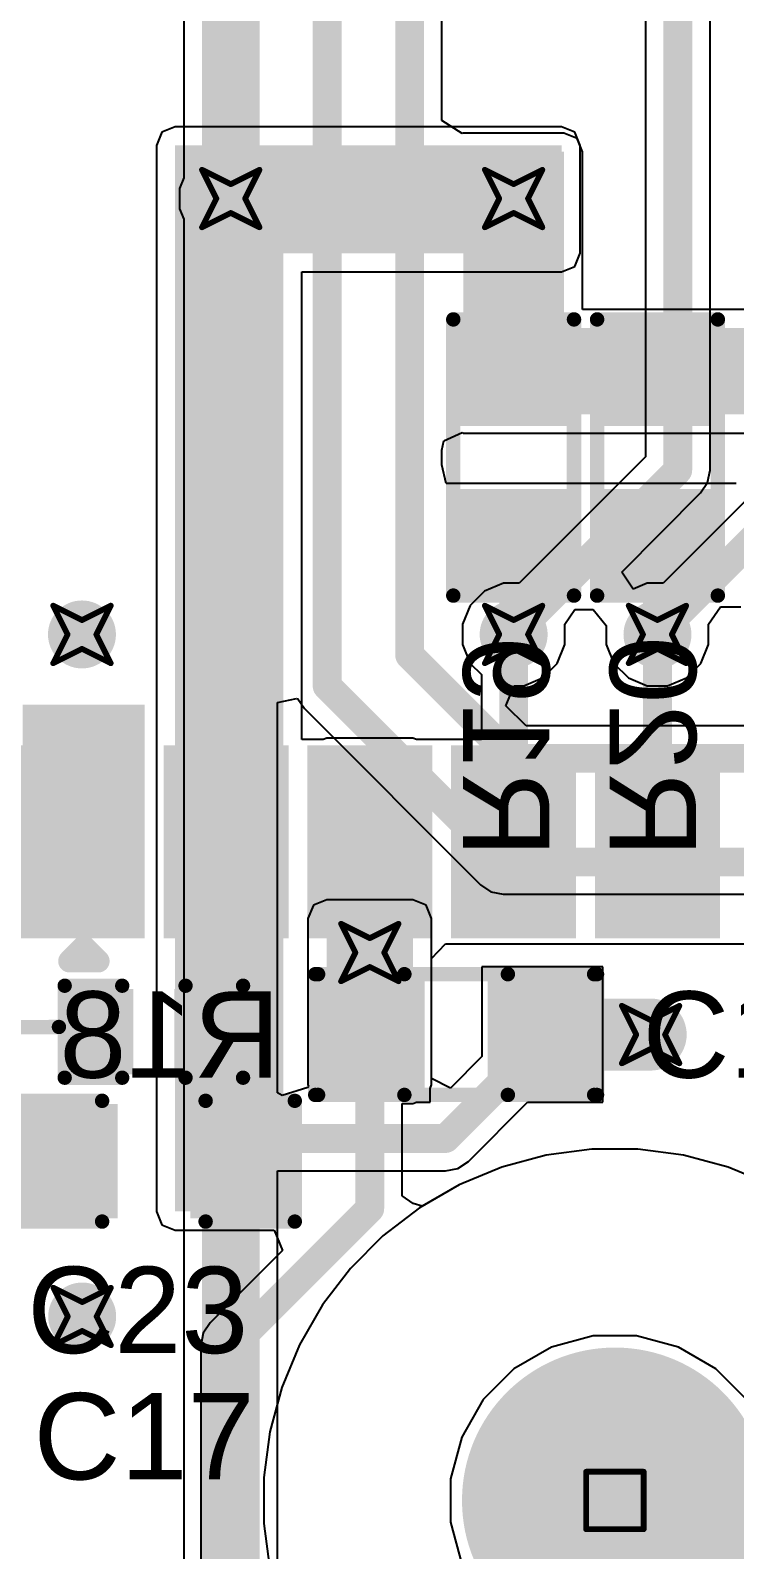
# Model space of a CAD drawing. Header units: inches. Extents: x -5 to 247, y -53 to 67.
# Drawn here: x 5.39 to 11.61, y -34.35 to -20.94 of the extents above; entities that cross this region are included whole.
import ezdxf

# ---------------------------------------------------------------- set-up
doc = ezdxf.new("R2010")
doc.units = ezdxf.units.IN
for name, color, linetype in [('Board Outline', 216, 'Continuous'), ('Bottom Layer', 5, 'Continuous'), ('Bottom Overlay', 54, 'Continuous'), ('Bottom Paste', 16, 'Continuous'), ('Bottom Solder', 6, 'Continuous'), ('Drill Drawing', 1, 'Continuous'), ('Multi-Layer', 9, 'Continuous'), ('Pad Holes', 156, 'Continuous'), ('Top Layer', 1, 'Continuous'), ('Top Overlay', 2, 'Continuous'), ('Top Paste', 8, 'Continuous'), ('Top Solder', 216, 'Continuous'), ('Via Holes', 16, 'Continuous')]:
    doc.layers.add(name, color=color, linetype=linetype)
doc.styles.add('Arial', font='', dxfattribs={"height": 0.2})
doc.styles.get('Arial').set_extended_font_data('Arial')

# ---------------------------------------------------------------- blocks, each defined once
blk = doc.blocks.new('R___0603_B_7')
at = {"layer": 'Bottom Layer'}
for points in [[(-1.143, -0.445), (-1.143, 0.445), (-0.381, 0.445), (-0.381, -0.445)], [(0.381, -0.445), (0.381, 0.445), (1.143, 0.445), (1.143, -0.445)]]:
    blk.add_hatch(color=5, dxfattribs=at).paths.add_polyline_path(points)
at = {"layer": 'Bottom Paste'}
for points in [[(-1.143, -0.445), (-1.143, 0.445), (-0.381, 0.445), (-0.381, -0.445)], [(0.381, -0.445), (0.381, 0.445), (1.143, 0.445), (1.143, -0.445)]]:
    blk.add_hatch(color=16, dxfattribs=at).paths.add_polyline_path(points)
at = {"layer": 'Bottom Solder'}
for points in [[(-1.245, -0.546), (-1.245, 0.546), (-0.279, 0.546), (-0.279, -0.546)], [(0.279, -0.546), (0.279, 0.546), (1.245, 0.546), (1.245, -0.546)]]:
    blk.add_hatch(color=6, dxfattribs=at).paths.add_polyline_path(points)
at = {"layer": 'Bottom Overlay', "const_width": 0.127}
for points in [[(1.219, 0.533), (-1.219, 0.533)], [(-1.219, 0.533), (-1.219, -0.533)], [(1.219, 0.533), (1.219, -0.533)], [(1.219, -0.533), (-1.219, -0.533)]]:
    blk.add_lwpolyline(points, dxfattribs=at)
at = {"layer": 'Bottom Overlay', "const_width": 0.0635}
for points in [[(-1.251, 0.533, 1), (-1.187, 0.533, 1)], [(-1.251, 0.533, 1), (-1.187, 0.533, 1)], [(1.187, 0.533, 1), (1.251, 0.533, 1)], [(1.187, 0.533, 1), (1.251, 0.533, 1)], [(-1.251, -0.533, 1), (-1.187, -0.533, 1)], [(-1.251, -0.533, 1), (-1.187, -0.533, 1)], [(1.187, -0.533, 1), (1.251, -0.533, 1)], [(1.187, -0.533, 1), (1.251, -0.533, 1)]]:
    blk.add_lwpolyline(points, format="xyb", close=True, dxfattribs=at)
blk = doc.blocks.new('38_SMD_M______72')
at = {"layer": 'Top Layer'}
for points in [[(-9.5, 9.33), (-8, 9.33), (-8, 8.43), (-9.5, 8.43)], [(-9.5, 8.06), (-8, 8.06), (-8, 7.16), (-9.5, 7.16)], [(-9.5, 6.79), (-8, 6.79), (-8, 5.89), (-9.5, 5.89)], [(-9.5, 5.52), (-8, 5.52), (-8, 4.62), (-9.5, 4.62)], [(-9.5, 4.25), (-8, 4.25), (-8, 3.35), (-9.5, 3.35)]]:
    blk.add_hatch(color=1, dxfattribs=at).paths.add_polyline_path(points)
at = {"layer": 'Top Overlay'}
blk.add_hatch(color=2, dxfattribs=at).paths.add_polyline_path([(-7.959, 8.328), (-7.541, 8.328), (-7.541, 9.406), (-7.959, 9.406)])
at = {"layer": 'Top Paste'}
for points in [[(-9.5, 9.33), (-8, 9.33), (-8, 8.43), (-9.5, 8.43)], [(-9.5, 8.06), (-8, 8.06), (-8, 7.16), (-9.5, 7.16)], [(-9.5, 6.79), (-8, 6.79), (-8, 5.89), (-9.5, 5.89)], [(-9.5, 5.52), (-8, 5.52), (-8, 4.62), (-9.5, 4.62)], [(-9.5, 4.25), (-8, 4.25), (-8, 3.35), (-9.5, 3.35)]]:
    blk.add_hatch(color=8, dxfattribs=at).paths.add_polyline_path(points)
at = {"layer": 'Top Solder'}
for points in [[(-9.602, 9.432), (-7.898, 9.432), (-7.898, 8.328), (-9.602, 8.328)], [(-9.602, 8.162), (-7.898, 8.162), (-7.898, 7.058), (-9.602, 7.058)], [(-9.602, 6.892), (-7.898, 6.892), (-7.898, 5.788), (-9.602, 5.788)], [(-9.602, 5.622), (-7.898, 5.622), (-7.898, 4.518), (-9.602, 4.518)], [(-9.602, 4.352), (-7.898, 4.352), (-7.898, 3.248), (-9.602, 3.248)]]:
    blk.add_hatch(color=216, dxfattribs=at).paths.add_polyline_path(points)
at = {"layer": 'Top Overlay', "const_width": 0.2}
for points in [[(-9.804, 8.992), (-9.804, 8.738)], [(-9.804, 8.992), (-9.677, 8.865)], [(-9.677, 8.865), (-9.804, 8.738)]]:
    blk.add_lwpolyline(points, dxfattribs=at)
at = {"layer": 'Top Overlay', "const_width": 0.1}
for points in [[(-9.854, 8.992, 1), (-9.754, 8.992, 1)], [(-9.854, 8.992, 1), (-9.754, 8.992, 1)], [(-9.727, 8.865, 1), (-9.627, 8.865, 1)], [(-9.727, 8.865, 1), (-9.627, 8.865, 1)], [(-9.854, 8.738, 1), (-9.754, 8.738, 1)], [(-9.854, 8.738, 1), (-9.754, 8.738, 1)]]:
    blk.add_lwpolyline(points, format="xyb", close=True, dxfattribs=at)
blk = doc.blocks.new('C___0603_78')
at = {"layer": 'Top Layer'}
for points in [[(-0.381, 0.445), (-0.381, -0.445), (-1.143, -0.445), (-1.143, 0.445)], [(1.143, 0.445), (1.143, -0.445), (0.381, -0.445), (0.381, 0.445)]]:
    blk.add_hatch(color=1, dxfattribs=at).paths.add_polyline_path(points)
at = {"layer": 'Top Paste'}
for points in [[(-0.381, 0.445), (-0.381, -0.445), (-1.143, -0.445), (-1.143, 0.445)], [(1.143, 0.445), (1.143, -0.445), (0.381, -0.445), (0.381, 0.445)]]:
    blk.add_hatch(color=8, dxfattribs=at).paths.add_polyline_path(points)
at = {"layer": 'Top Solder'}
for points in [[(-0.321, 0.504), (-0.321, -0.504), (-1.203, -0.504), (-1.203, 0.504)], [(1.203, 0.504), (1.203, -0.504), (0.321, -0.504), (0.321, 0.504)]]:
    blk.add_hatch(color=216, dxfattribs=at).paths.add_polyline_path(points)
at = {"layer": 'Top Overlay', "const_width": 0.127}
for points in [[(-1.245, 0.533), (-0.457, 0.533)], [(-1.245, -0.533), (-1.245, 0.533)], [(0.457, 0.533), (1.245, 0.533)], [(1.245, -0.533), (1.245, 0.533)], [(-1.245, -0.533), (-0.457, -0.533)], [(0.457, -0.533), (1.245, -0.533)]]:
    blk.add_lwpolyline(points, dxfattribs=at)
at = {"layer": 'Top Overlay', "const_width": 0.0635}
for points in [[(-1.276, 0.533, 1), (-1.213, 0.533, 1)], [(-1.276, 0.533, 1), (-1.213, 0.533, 1)], [(-0.489, 0.533, 1), (-0.425, 0.533, 1)], [(0.425, 0.533, 1), (0.489, 0.533, 1)], [(1.213, 0.533, 1), (1.276, 0.533, 1)], [(1.213, 0.533, 1), (1.276, 0.533, 1)], [(-1.276, -0.533, 1), (-1.213, -0.533, 1)], [(-1.276, -0.533, 1), (-1.213, -0.533, 1)], [(-0.489, -0.533, 1), (-0.425, -0.533, 1)], [(0.425, -0.533, 1), (0.489, -0.533, 1)], [(1.213, -0.533, 1), (1.276, -0.533, 1)], [(1.213, -0.533, 1), (1.276, -0.533, 1)]]:
    blk.add_lwpolyline(points, format="xyb", close=True, dxfattribs=at)
blk = doc.blocks.new('R___0603_B_79')
at = {"layer": 'Bottom Layer'}
for points in [[(-1.143, -0.445), (-1.143, 0.445), (-0.381, 0.445), (-0.381, -0.445)], [(0.381, -0.445), (0.381, 0.445), (1.143, 0.445), (1.143, -0.445)]]:
    blk.add_hatch(color=5, dxfattribs=at).paths.add_polyline_path(points)
at = {"layer": 'Bottom Paste'}
for points in [[(-1.143, -0.445), (-1.143, 0.445), (-0.381, 0.445), (-0.381, -0.445)], [(0.381, -0.445), (0.381, 0.445), (1.143, 0.445), (1.143, -0.445)]]:
    blk.add_hatch(color=16, dxfattribs=at).paths.add_polyline_path(points)
at = {"layer": 'Bottom Solder'}
for points in [[(-1.245, -0.546), (-1.245, 0.546), (-0.279, 0.546), (-0.279, -0.546)], [(0.279, -0.546), (0.279, 0.546), (1.245, 0.546), (1.245, -0.546)]]:
    blk.add_hatch(color=6, dxfattribs=at).paths.add_polyline_path(points)
at = {"layer": 'Bottom Overlay', "const_width": 0.127}
for points in [[(-1.219, 0.533), (1.219, 0.533)], [(-1.219, 0.533), (-1.219, -0.533)], [(1.219, 0.533), (1.219, -0.533)], [(-1.219, -0.533), (1.219, -0.533)]]:
    blk.add_lwpolyline(points, dxfattribs=at)
at = {"layer": 'Bottom Overlay', "const_width": 0.0635}
for points in [[(-1.251, 0.533, 1), (-1.187, 0.533, 1)], [(-1.251, 0.533, 1), (-1.187, 0.533, 1)], [(1.187, 0.533, 1), (1.251, 0.533, 1)], [(1.187, 0.533, 1), (1.251, 0.533, 1)], [(-1.251, -0.533, 1), (-1.187, -0.533, 1)], [(-1.251, -0.533, 1), (-1.187, -0.533, 1)], [(1.187, -0.533, 1), (1.251, -0.533, 1)], [(1.187, -0.533, 1), (1.251, -0.533, 1)]]:
    blk.add_lwpolyline(points, format="xyb", close=True, dxfattribs=at)
blk = doc.blocks.new('R___0603_B_95')
at = {"layer": 'Bottom Layer'}
for points in [[(-1.143, -0.445), (-1.143, 0.444), (-0.381, 0.444), (-0.381, -0.445)], [(0.381, -0.445), (0.381, 0.444), (1.143, 0.444), (1.143, -0.445)]]:
    blk.add_hatch(color=5, dxfattribs=at).paths.add_polyline_path(points)
at = {"layer": 'Bottom Paste'}
for points in [[(-1.143, -0.445), (-1.143, 0.444), (-0.381, 0.444), (-0.381, -0.445)], [(0.381, -0.445), (0.381, 0.444), (1.143, 0.444), (1.143, -0.445)]]:
    blk.add_hatch(color=16, dxfattribs=at).paths.add_polyline_path(points)
at = {"layer": 'Bottom Solder'}
for points in [[(-1.245, -0.546), (-1.245, 0.546), (-0.279, 0.546), (-0.279, -0.546)], [(0.279, -0.546), (0.279, 0.546), (1.245, 0.546), (1.245, -0.546)]]:
    blk.add_hatch(color=6, dxfattribs=at).paths.add_polyline_path(points)
at = {"layer": 'Bottom Overlay', "const_width": 0.127}
for points in [[(-1.219, 0.533), (-1.219, -0.533)], [(-1.219, 0.533), (1.219, 0.533)], [(1.219, 0.533), (1.219, -0.533)], [(-1.219, -0.533), (1.219, -0.533)]]:
    blk.add_lwpolyline(points, dxfattribs=at)
at = {"layer": 'Bottom Overlay', "const_width": 0.0635}
for points in [[(-1.251, 0.533, 1), (-1.187, 0.533, 1)], [(-1.251, 0.533, 1), (-1.187, 0.533, 1)], [(1.187, 0.533, 1), (1.251, 0.533, 1)], [(1.187, 0.533, 1), (1.251, 0.533, 1)], [(-1.251, -0.533, 1), (-1.187, -0.533, 1)], [(-1.251, -0.533, 1), (-1.187, -0.533, 1)], [(1.187, -0.533, 1), (1.251, -0.533, 1)], [(1.187, -0.533, 1), (1.251, -0.533, 1)]]:
    blk.add_lwpolyline(points, format="xyb", close=True, dxfattribs=at)
blk = doc.blocks.new('C___0402_107')
at = {"layer": 'Top Layer'}
for points in [[(-0.699, -0.318), (-0.699, 0.318), (-0.241, 0.318), (-0.241, -0.318)], [(0.241, -0.318), (0.241, 0.318), (0.699, 0.318), (0.699, -0.318)]]:
    blk.add_hatch(color=1, dxfattribs=at).paths.add_polyline_path(points)
at = {"layer": 'Top Paste'}
for points in [[(-0.699, -0.318), (-0.699, 0.318), (-0.241, 0.318), (-0.241, -0.318)], [(0.241, -0.318), (0.241, 0.318), (0.699, 0.318), (0.699, -0.318)]]:
    blk.add_hatch(color=8, dxfattribs=at).paths.add_polyline_path(points)
at = {"layer": 'Top Solder'}
for points in [[(-0.758, -0.377), (-0.758, 0.377), (-0.181, 0.377), (-0.181, -0.377)], [(0.181, -0.377), (0.181, 0.377), (0.758, 0.377), (0.758, -0.377)]]:
    blk.add_hatch(color=216, dxfattribs=at).paths.add_polyline_path(points)
at = {"layer": 'Top Overlay', "const_width": 0.127}
for points in [[(-0.787, 0.406), (-0.279, 0.406)], [(-0.787, -0.406), (-0.787, 0.406)], [(0.279, 0.406), (0.787, 0.406)], [(0.787, -0.406), (0.787, 0.406)], [(-0.787, -0.406), (-0.279, -0.406)], [(0.279, -0.406), (0.787, -0.406)]]:
    blk.add_lwpolyline(points, dxfattribs=at)
at = {"layer": 'Top Overlay', "const_width": 0.0635}
for points in [[(-0.819, 0.406, 1), (-0.756, 0.406, 1)], [(-0.819, 0.406, 1), (-0.756, 0.406, 1)], [(-0.311, 0.406, 1), (-0.248, 0.406, 1)], [(0.248, 0.406, 1), (0.311, 0.406, 1)], [(0.756, 0.406, 1), (0.819, 0.406, 1)], [(0.756, 0.406, 1), (0.819, 0.406, 1)], [(-0.819, -0.406, 1), (-0.756, -0.406, 1)], [(-0.819, -0.406, 1), (-0.756, -0.406, 1)], [(-0.311, -0.406, 1), (-0.248, -0.406, 1)], [(0.248, -0.406, 1), (0.311, -0.406, 1)], [(0.756, -0.406, 1), (0.819, -0.406, 1)], [(0.756, -0.406, 1), (0.819, -0.406, 1)]]:
    blk.add_lwpolyline(points, format="xyb", close=True, dxfattribs=at)
blk = doc.blocks.new('C___0603_109')
at = {"layer": 'Top Layer'}
for points in [[(-0.381, 0.444), (-0.381, -0.445), (-1.143, -0.445), (-1.143, 0.444)], [(1.143, 0.444), (1.143, -0.445), (0.381, -0.445), (0.381, 0.444)]]:
    blk.add_hatch(color=1, dxfattribs=at).paths.add_polyline_path(points)
at = {"layer": 'Top Paste'}
for points in [[(-0.381, 0.444), (-0.381, -0.445), (-1.143, -0.445), (-1.143, 0.444)], [(1.143, 0.444), (1.143, -0.445), (0.381, -0.445), (0.381, 0.444)]]:
    blk.add_hatch(color=8, dxfattribs=at).paths.add_polyline_path(points)
at = {"layer": 'Top Solder'}
for points in [[(-0.321, 0.504), (-0.321, -0.505), (-1.203, -0.505), (-1.203, 0.504)], [(1.203, 0.504), (1.203, -0.505), (0.321, -0.505), (0.321, 0.504)]]:
    blk.add_hatch(color=216, dxfattribs=at).paths.add_polyline_path(points)
at = {"layer": 'Top Overlay', "const_width": 0.127}
for points in [[(-0.457, 0.533), (-1.245, 0.533)], [(-1.245, -0.533), (-1.245, 0.533)], [(1.245, 0.533), (0.457, 0.533)], [(1.245, -0.533), (1.245, 0.533)], [(-0.457, -0.533), (-1.245, -0.533)], [(1.245, -0.533), (0.457, -0.533)]]:
    blk.add_lwpolyline(points, dxfattribs=at)
at = {"layer": 'Top Overlay', "const_width": 0.0635}
for points in [[(-1.276, 0.533, 1), (-1.213, 0.533, 1)], [(-1.276, 0.533, 1), (-1.213, 0.533, 1)], [(-0.489, 0.533, 1), (-0.425, 0.533, 1)], [(0.425, 0.533, 1), (0.489, 0.533, 1)], [(1.213, 0.533, 1), (1.276, 0.533, 1)], [(1.213, 0.533, 1), (1.276, 0.533, 1)], [(-1.276, -0.533, 1), (-1.213, -0.533, 1)], [(-1.276, -0.533, 1), (-1.213, -0.533, 1)], [(-0.489, -0.533, 1), (-0.425, -0.533, 1)], [(0.425, -0.533, 1), (0.489, -0.533, 1)], [(1.213, -0.533, 1), (1.276, -0.533, 1)], [(1.213, -0.533, 1), (1.276, -0.533, 1)]]:
    blk.add_lwpolyline(points, format="xyb", close=True, dxfattribs=at)

msp = doc.modelspace()

# ---------------------------------------------------------------- hatches: boundary and pattern name
at = {"layer": 'Bottom Layer'}
h = msp.add_hatch(color=5, dxfattribs=at)
edge = h.paths.add_edge_path()
edge.add_arc((7.163, -22.428), 0.3, 0, 360)
for points in [[(9.216, -24.333), (10.105, -24.333), (10.105, -22.015), (9.216, -22.015)], [(9.216, -24.333), (13.915, -24.333), (13.915, -23.571), (9.216, -23.571)], [(8.01, -30.253), (8.772, -30.253), (8.772, -28.783), (8.01, -28.783)]]:
    msp.add_hatch(color=5, dxfattribs=at).paths.add_polyline_path(points)
h = msp.add_hatch(color=5, dxfattribs=at)
edge = h.paths.add_edge_path()
edge.add_arc((9.661, -22.428), 0.3, 0, 360)
h = msp.add_hatch(color=5, dxfattribs=at)
edge = h.paths.add_edge_path()
edge.add_arc((5.849, -26.276), 0.3, 0, 360)
h = msp.add_hatch(color=5, dxfattribs=at)
edge = h.paths.add_edge_path()
edge.add_arc((9.661, -26.276), 0.3, 0, 360)
h = msp.add_hatch(color=5, dxfattribs=at)
edge = h.paths.add_edge_path()
edge.add_arc((10.931, -26.276), 0.3, 0, 360)
h = msp.add_hatch(color=5, dxfattribs=at)
edge = h.paths.add_edge_path()
edge.add_arc((8.391, -29.084), 0.3, 0, 360)
h = msp.add_hatch(color=5, dxfattribs=at)
edge = h.paths.add_edge_path()
edge.add_arc((10.871, -29.808), 0.3, 0, 360)
h = msp.add_hatch(color=5, dxfattribs=at)
edge = h.paths.add_edge_path()
edge.add_arc((5.851, -32.297), 0.3, 0, 360)
h = msp.add_hatch(color=5, dxfattribs=at)
edge = h.paths.add_edge_path()
edge.add_arc((10.555, -33.921), 1.3, 0, 360)
at = {"layer": 'Bottom Solder'}
h = msp.add_hatch(color=6, dxfattribs=at)
edge = h.paths.add_edge_path()
edge.add_arc((10.555, -33.921), 1.35, 0, 360)
at = {"layer": 'Multi-Layer'}
h = msp.add_hatch(color=9, dxfattribs=at)
edge = h.paths.add_edge_path()
edge.add_arc((10.555, -33.921), 1.3, 0, 360)
at = {"layer": 'Pad Holes'}
h = msp.add_hatch(color=7, dxfattribs=at)
edge = h.paths.add_edge_path()
edge.add_arc((10.555, -33.921), 1.05, 0, 360)
at = {"layer": 'Top Layer'}
for points in [[(6.671, -22.911), (10.084, -22.911), (10.084, -21.959), (6.671, -21.959)], [(6.671, -31.37), (7.627, -31.37), (7.627, -21.959), (6.671, -21.959)], [(8.01, -30.253), (8.772, -30.253), (8.772, -27.356), (8.01, -27.356)]]:
    msp.add_hatch(color=1, dxfattribs=at).paths.add_polyline_path(points)
h = msp.add_hatch(color=1, dxfattribs=at)
edge = h.paths.add_edge_path()
edge.add_arc((7.163, -22.428), 0.3, 0, 360)
h = msp.add_hatch(color=1, dxfattribs=at)
edge = h.paths.add_edge_path()
edge.add_arc((9.661, -22.428), 0.3, 0, 360)
h = msp.add_hatch(color=1, dxfattribs=at)
edge = h.paths.add_edge_path()
edge.add_arc((5.849, -26.276), 0.3, 0, 360)
h = msp.add_hatch(color=1, dxfattribs=at)
edge = h.paths.add_edge_path()
edge.add_arc((9.661, -26.276), 0.3, 0, 360)
h = msp.add_hatch(color=1, dxfattribs=at)
edge = h.paths.add_edge_path()
edge.add_arc((10.931, -26.276), 0.3, 0, 360)
h = msp.add_hatch(color=1, dxfattribs=at)
edge = h.paths.add_edge_path()
edge.add_arc((8.391, -29.084), 0.3, 0, 360)
h = msp.add_hatch(color=1, dxfattribs=at)
edge = h.paths.add_edge_path()
edge.add_arc((10.871, -29.808), 0.3, 0, 360)
h = msp.add_hatch(color=1, dxfattribs=at)
edge = h.paths.add_edge_path()
edge.add_arc((5.851, -32.297), 0.3, 0, 360)
h = msp.add_hatch(color=1, dxfattribs=at)
edge = h.paths.add_edge_path()
edge.add_arc((10.555, -33.921), 1.3, 0, 360)
at = {"layer": 'Top Solder'}
h = msp.add_hatch(color=216, dxfattribs=at)
edge = h.paths.add_edge_path()
edge.add_arc((10.555, -33.921), 1.35, 0, 360)
at = {"layer": 'Via Holes'}
h = msp.add_hatch(color=7, dxfattribs=at)
edge = h.paths.add_edge_path()
edge.add_arc((7.163, -22.428), 0.15, 0, 360)
h = msp.add_hatch(color=7, dxfattribs=at)
edge = h.paths.add_edge_path()
edge.add_arc((9.661, -22.428), 0.15, 0, 360)
h = msp.add_hatch(color=7, dxfattribs=at)
edge = h.paths.add_edge_path()
edge.add_arc((5.849, -26.276), 0.15, 0, 360)
h = msp.add_hatch(color=7, dxfattribs=at)
edge = h.paths.add_edge_path()
edge.add_arc((9.661, -26.276), 0.15, 0, 360)
h = msp.add_hatch(color=7, dxfattribs=at)
edge = h.paths.add_edge_path()
edge.add_arc((10.931, -26.276), 0.15, 0, 360)
h = msp.add_hatch(color=7, dxfattribs=at)
edge = h.paths.add_edge_path()
edge.add_arc((8.391, -29.084), 0.15, 0, 360)
h = msp.add_hatch(color=7, dxfattribs=at)
edge = h.paths.add_edge_path()
edge.add_arc((10.871, -29.808), 0.15, 0, 360)
h = msp.add_hatch(color=7, dxfattribs=at)
edge = h.paths.add_edge_path()
edge.add_arc((5.851, -32.297), 0.15, 0, 360)

# ---------------------------------------------------------------- linework, layer by layer
at = {"layer": 'Board Outline'}
for points, const_width in [([(11.605, -33.921, 1), (9.505, -33.921, 1)], 0.254), ([(9.442, -33.921, 1), (9.569, -33.921, 1)], 0.127), ([(11.542, -33.921, 1), (11.669, -33.921, 1)], 0.127)]:
    msp.add_lwpolyline(points, format="xyb", close=True, dxfattribs=dict(at, const_width=const_width))
at = {"layer": 'Bottom Layer'}
for p, q in [((6.748, -4.866), (6.748, -22.246)), ((9.027, -21.739), (9.027, -9.321)), ((9.205, -21.855), (9.027, -21.739)), ((9.216, -21.85), (9.205, -21.855)), ((10.105, -21.85), (9.216, -21.85)), ((10.222, -21.898), (10.105, -21.85)), ((10.27, -22.015), (10.222, -21.898)), ((10.27, -23.406), (10.27, -22.015)), ((6.748, -22.246), (6.71, -22.338)), ((6.71, -22.338), (6.71, -22.518)), ((6.71, -22.518), (6.748, -22.61)), ((6.748, -22.61), (6.748, -30.726)), ((13.915, -23.406), (10.27, -23.406)), ((9.045, -24.566), (9.206, -24.494)), ((9.206, -24.494), (9.216, -24.498)), ((9.216, -24.498), (13.915, -24.498)), ((9.027, -24.648), (9.045, -24.566)), ((9.027, -24.78), (9.027, -24.648)), ((9.064, -24.943), (9.027, -24.78)), ((10.156, -24.943), (9.064, -24.943)), ((10.334, -24.943), (10.156, -24.943)), ((10.435, -24.943), (10.334, -24.943)), ((11.448, -24.943), (10.435, -24.943)), ((11.626, -24.943), (11.448, -24.943)), ((10.113, -26.186), (10.201, -26.056)), ((10.201, -26.056), (10.363, -26.056)), ((10.363, -26.056), (10.478, -26.198)), ((11.383, -26.186), (11.488, -26.031)), ((11.488, -26.031), (11.666, -26.031)), ((10.113, -26.366), (10.113, -26.186)), ((10.478, -26.198), (10.478, -26.366)), ((11.383, -26.366), (11.383, -26.186)), ((10.044, -26.532), (10.113, -26.366)), ((10.478, -26.366), (10.547, -26.532)), ((11.314, -26.532), (11.383, -26.366)), ((9.917, -26.66), (10.044, -26.532)), ((10.547, -26.532), (10.674, -26.66)), ((11.187, -26.66), (11.314, -26.532)), ((9.751, -26.729), (9.917, -26.66)), ((10.674, -26.66), (10.841, -26.729)), ((11.021, -26.729), (11.187, -26.66)), ((9.593, -26.906), (9.666, -26.729)), ((9.666, -26.729), (9.751, -26.729)), ((10.841, -26.729), (11.021, -26.729)), ((7.577, -26.876), (7.742, -26.842)), ((7.577, -30.323), (7.577, -26.876)), ((7.742, -26.842), (7.755, -26.845)), ((7.755, -26.845), (7.813, -26.931)), ((7.813, -26.931), (9.367, -28.486)), ((9.771, -27.084), (9.593, -26.906)), ((14.062, -27.084), (9.771, -27.084)), ((9.367, -28.486), (9.367, -28.486)), ((9.367, -28.486), (9.459, -28.547)), ((9.459, -28.547), (9.568, -28.569)), ((7.893, -28.666), (7.845, -28.783)), ((8.01, -28.618), (7.893, -28.666)), ((8.772, -28.618), (8.01, -28.618)), ((8.888, -28.666), (8.772, -28.618)), ((8.937, -28.783), (8.888, -28.666)), ((9.568, -28.569), (9.569, -28.569)), ((9.569, -28.569), (12.874, -28.569)), ((7.845, -28.783), (7.845, -30.253)), ((8.937, -30.195), (8.937, -28.783)), ((10.448, -29.211), (9.381, -29.211)), ((9.381, -29.211), (9.381, -30.002)), ((10.448, -30.405), (10.448, -29.211)), ((9.381, -30.002), (9.103, -30.281)), ((7.844, -30.274), (7.616, -30.346)), ((7.849, -30.263), (7.844, -30.274)), ((7.845, -30.253), (7.849, -30.263)), ((9.103, -30.281), (8.937, -30.195)), ((7.616, -30.346), (7.577, -30.323)), ((9.261, -30.928), (9.784, -30.405)), ((9.784, -30.405), (10.448, -30.405)), ((6.748, -30.726), (6.748, -35.345)), ((9.169, -30.989), (9.261, -30.928)), ((7.577, -35.173), (7.577, -31.011)), ((7.577, -31.011), (9.06, -31.011)), ((9.06, -31.011), (9.169, -30.989)), ((9.06, -31.011), (9.06, -31.011)), ((9.995, -32.568), (9.663, -32.759)), ((10.364, -32.469), (9.995, -32.568)), ((10.746, -32.469), (10.364, -32.469)), ((11.116, -32.568), (10.746, -32.469)), ((11.447, -32.759), (11.116, -32.568)), ((9.663, -32.759), (9.393, -33.03)), ((11.717, -33.03), (11.447, -32.759)), ((9.393, -33.03), (9.202, -33.361)), ((9.202, -33.361), (9.103, -33.73)), ((9.103, -33.73), (9.103, -34.113)), ((9.103, -34.113), (9.202, -34.482))]:
    msp.add_line(p, q, dxfattribs=at)
for points, const_width in [([(7.163, -22.428), (7.163, -4.705)], 0.508), ([(8.014, -26.73), (8.014, -7.446)], 0.254), ([(8.742, -26.458), (8.742, -8.966)], 0.254), ([(7.163, -30.726), (7.163, -22.428)], 0.508), ([(9.661, -26.276), (9.661, -25.476)], 0.254), ([(10.931, -26.276), (10.931, -25.476)], 0.254), ([(8.742, -26.458), (9.653, -27.369)], 0.254), ([(8.014, -26.73), (9.568, -28.284)], 0.254), ([(9.653, -27.369), (14.062, -27.369)], 0.254), ([(9.568, -28.284), (13.471, -28.284)], 0.254), ([(9.06, -30.726), (9.915, -29.872)], 0.254), ([(9.915, -29.872), (9.915, -29.808)], 0.254), ([(7.163, -35.345), (7.163, -30.726)], 0.508), ([(7.163, -30.726), (9.06, -30.726)], 0.254)]:
    msp.add_lwpolyline(points, dxfattribs=dict(at, const_width=const_width))
for points, const_width in [([(7.036, -22.428, 1), (7.29, -22.428, 1)], 0.254), ([(7.036, -22.428, 1), (7.29, -22.428, 1)], 0.254), ([(9.597, -25.476, 1), (9.724, -25.476, 1)], 0.127), ([(10.867, -25.476, 1), (10.994, -25.476, 1)], 0.127), ([(9.597, -26.276, 1), (9.724, -26.276, 1)], 0.127), ([(10.867, -26.276, 1), (10.994, -26.276, 1)], 0.127), ([(8.679, -26.458, 1), (8.806, -26.458, 1)], 0.127), ([(8.679, -26.458, 1), (8.806, -26.458, 1)], 0.127), ([(7.95, -26.73, 1), (8.077, -26.73, 1)], 0.127), ([(7.95, -26.73, 1), (8.077, -26.73, 1)], 0.127), ([(9.589, -27.369, 1), (9.716, -27.369, 1)], 0.127), ([(9.589, -27.369, 1), (9.716, -27.369, 1)], 0.127), ([(9.505, -28.284, 1), (9.632, -28.284, 1)], 0.127), ([(9.505, -28.284, 1), (9.632, -28.284, 1)], 0.127), ([(9.851, -29.808, 1), (9.978, -29.808, 1)], 0.127), ([(9.851, -29.872, 1), (9.978, -29.872, 1)], 0.127), ([(9.851, -29.872, 1), (9.978, -29.872, 1)], 0.127), ([(7.036, -30.726, 1), (7.29, -30.726, 1)], 0.254), ([(7.036, -30.726, 1), (7.29, -30.726, 1)], 0.254), ([(7.099, -30.726, 1), (7.226, -30.726, 1)], 0.127), ([(8.996, -30.726, 1), (9.123, -30.726, 1)], 0.127), ([(8.996, -30.726, 1), (9.123, -30.726, 1)], 0.127)]:
    msp.add_lwpolyline(points, format="xyb", close=True, dxfattribs=dict(at, const_width=const_width))
at = {"layer": 'Drill Drawing', "const_width": 0.0508}
for points in [[(6.909, -22.174), (7.163, -22.301)], [(6.909, -22.174), (7.036, -22.428)], [(7.163, -22.301), (7.417, -22.174)], [(7.29, -22.428), (7.417, -22.174)], [(9.407, -22.174), (9.661, -22.301)], [(9.407, -22.174), (9.534, -22.428)], [(9.661, -22.301), (9.915, -22.174)], [(9.788, -22.428), (9.915, -22.174)], [(6.909, -22.682), (7.036, -22.428)], [(6.909, -22.682), (7.163, -22.555)], [(7.163, -22.555), (7.417, -22.682)], [(7.29, -22.428), (7.417, -22.682)], [(9.407, -22.682), (9.534, -22.428)], [(9.407, -22.682), (9.661, -22.555)], [(9.661, -22.555), (9.915, -22.682)], [(9.788, -22.428), (9.915, -22.682)], [(5.595, -26.022), (5.849, -26.149)], [(5.595, -26.022), (5.722, -26.276)], [(5.849, -26.149), (6.103, -26.022)], [(5.976, -26.276), (6.103, -26.022)], [(9.407, -26.022), (9.661, -26.149)], [(9.407, -26.022), (9.534, -26.276)], [(9.661, -26.149), (9.915, -26.022)], [(9.788, -26.276), (9.915, -26.022)], [(10.677, -26.022), (10.931, -26.149)], [(10.677, -26.022), (10.804, -26.276)], [(10.931, -26.149), (11.185, -26.022)], [(11.058, -26.276), (11.185, -26.022)], [(5.595, -26.53), (5.722, -26.276)], [(5.976, -26.276), (6.103, -26.53)], [(9.407, -26.53), (9.534, -26.276)], [(9.788, -26.276), (9.915, -26.53)], [(10.677, -26.53), (10.804, -26.276)], [(11.058, -26.276), (11.185, -26.53)], [(5.595, -26.53), (5.849, -26.403)], [(5.849, -26.403), (6.103, -26.53)], [(9.407, -26.53), (9.661, -26.403)], [(9.661, -26.403), (9.915, -26.53)], [(10.677, -26.53), (10.931, -26.403)], [(10.931, -26.403), (11.185, -26.53)], [(8.137, -28.83), (8.391, -28.957)], [(8.137, -28.83), (8.264, -29.084)], [(8.391, -28.957), (8.645, -28.83)], [(8.518, -29.084), (8.645, -28.83)], [(8.137, -29.338), (8.264, -29.084)], [(8.518, -29.084), (8.645, -29.338)], [(8.137, -29.338), (8.391, -29.211)], [(8.391, -29.211), (8.645, -29.338)], [(10.617, -29.554), (10.871, -29.681)], [(10.617, -29.554), (10.744, -29.808)], [(10.871, -29.681), (11.125, -29.554)], [(10.998, -29.808), (11.125, -29.554)], [(10.617, -30.062), (10.744, -29.808)], [(10.998, -29.808), (11.125, -30.062)], [(10.617, -30.062), (10.871, -29.935)], [(10.871, -29.935), (11.125, -30.062)], [(5.597, -32.043), (5.851, -32.17)], [(5.597, -32.043), (5.724, -32.297)], [(5.851, -32.17), (6.105, -32.043)], [(5.978, -32.297), (6.105, -32.043)], [(5.597, -32.551), (5.724, -32.297)], [(5.978, -32.297), (6.105, -32.551)], [(5.597, -32.551), (5.851, -32.424)], [(5.851, -32.424), (6.105, -32.551)], [(10.301, -33.667), (10.809, -33.667)], [(10.301, -34.175), (10.301, -33.667)], [(10.809, -34.175), (10.809, -33.667)], [(10.301, -34.175), (10.809, -34.175)]]:
    msp.add_lwpolyline(points, dxfattribs=at)
at = {"layer": 'Drill Drawing', "const_width": 0.0254}
for points in [[(6.896, -22.174, 1), (6.921, -22.174, 1)], [(6.896, -22.174, 1), (6.921, -22.174, 1)], [(7.404, -22.174, 1), (7.429, -22.174, 1)], [(7.404, -22.174, 1), (7.429, -22.174, 1)], [(9.394, -22.174, 1), (9.419, -22.174, 1)], [(9.394, -22.174, 1), (9.419, -22.174, 1)], [(9.902, -22.174, 1), (9.927, -22.174, 1)], [(9.902, -22.174, 1), (9.927, -22.174, 1)], [(7.15, -22.301, 1), (7.175, -22.301, 1)], [(7.15, -22.301, 1), (7.175, -22.301, 1)], [(9.648, -22.301, 1), (9.673, -22.301, 1)], [(9.648, -22.301, 1), (9.673, -22.301, 1)], [(7.023, -22.428, 1), (7.049, -22.428, 1)], [(7.023, -22.428, 1), (7.049, -22.428, 1)], [(7.15, -22.555, 1), (7.175, -22.555, 1)], [(7.15, -22.555, 1), (7.175, -22.555, 1)], [(7.277, -22.428, 1), (7.302, -22.428, 1)], [(7.277, -22.428, 1), (7.302, -22.428, 1)], [(9.521, -22.428, 1), (9.546, -22.428, 1)], [(9.521, -22.428, 1), (9.546, -22.428, 1)], [(9.648, -22.555, 1), (9.673, -22.555, 1)], [(9.648, -22.555, 1), (9.673, -22.555, 1)], [(9.775, -22.428, 1), (9.8, -22.428, 1)], [(9.775, -22.428, 1), (9.8, -22.428, 1)], [(6.896, -22.682, 1), (6.921, -22.682, 1)], [(6.896, -22.682, 1), (6.921, -22.682, 1)], [(7.404, -22.682, 1), (7.429, -22.682, 1)], [(7.404, -22.682, 1), (7.429, -22.682, 1)], [(9.394, -22.682, 1), (9.419, -22.682, 1)], [(9.394, -22.682, 1), (9.419, -22.682, 1)], [(9.902, -22.682, 1), (9.927, -22.682, 1)], [(9.902, -22.682, 1), (9.927, -22.682, 1)], [(5.582, -26.022, 1), (5.608, -26.022, 1)], [(5.582, -26.022, 1), (5.608, -26.022, 1)], [(6.09, -26.022, 1), (6.116, -26.022, 1)], [(6.09, -26.022, 1), (6.116, -26.022, 1)], [(9.394, -26.022, 1), (9.419, -26.022, 1)], [(9.394, -26.022, 1), (9.419, -26.022, 1)], [(9.902, -26.022, 1), (9.927, -26.022, 1)], [(9.902, -26.022, 1), (9.927, -26.022, 1)], [(10.664, -26.022, 1), (10.689, -26.022, 1)], [(10.664, -26.022, 1), (10.689, -26.022, 1)], [(11.172, -26.022, 1), (11.197, -26.022, 1)], [(11.172, -26.022, 1), (11.197, -26.022, 1)], [(5.836, -26.149, 1), (5.862, -26.149, 1)], [(5.836, -26.149, 1), (5.862, -26.149, 1)], [(9.648, -26.149, 1), (9.673, -26.149, 1)], [(9.648, -26.149, 1), (9.673, -26.149, 1)], [(10.918, -26.149, 1), (10.943, -26.149, 1)], [(10.918, -26.149, 1), (10.943, -26.149, 1)], [(5.709, -26.276, 1), (5.735, -26.276, 1)], [(5.709, -26.276, 1), (5.735, -26.276, 1)], [(5.963, -26.276, 1), (5.989, -26.276, 1)], [(5.963, -26.276, 1), (5.989, -26.276, 1)], [(9.521, -26.276, 1), (9.546, -26.276, 1)], [(9.521, -26.276, 1), (9.546, -26.276, 1)], [(9.775, -26.276, 1), (9.8, -26.276, 1)], [(9.775, -26.276, 1), (9.8, -26.276, 1)], [(10.791, -26.276, 1), (10.816, -26.276, 1)], [(10.791, -26.276, 1), (10.816, -26.276, 1)], [(11.045, -26.276, 1), (11.07, -26.276, 1)], [(11.045, -26.276, 1), (11.07, -26.276, 1)], [(5.836, -26.403, 1), (5.862, -26.403, 1)], [(5.836, -26.403, 1), (5.862, -26.403, 1)], [(9.648, -26.403, 1), (9.673, -26.403, 1)], [(9.648, -26.403, 1), (9.673, -26.403, 1)], [(10.918, -26.403, 1), (10.943, -26.403, 1)], [(10.918, -26.403, 1), (10.943, -26.403, 1)], [(5.582, -26.53, 1), (5.608, -26.53, 1)], [(5.582, -26.53, 1), (5.608, -26.53, 1)], [(6.09, -26.53, 1), (6.116, -26.53, 1)], [(6.09, -26.53, 1), (6.116, -26.53, 1)], [(9.394, -26.53, 1), (9.419, -26.53, 1)], [(9.394, -26.53, 1), (9.419, -26.53, 1)], [(9.902, -26.53, 1), (9.927, -26.53, 1)], [(9.902, -26.53, 1), (9.927, -26.53, 1)], [(10.664, -26.53, 1), (10.689, -26.53, 1)], [(10.664, -26.53, 1), (10.689, -26.53, 1)], [(11.172, -26.53, 1), (11.197, -26.53, 1)], [(11.172, -26.53, 1), (11.197, -26.53, 1)], [(8.124, -28.83, 1), (8.149, -28.83, 1)], [(8.124, -28.83, 1), (8.149, -28.83, 1)], [(8.632, -28.83, 1), (8.657, -28.83, 1)], [(8.632, -28.83, 1), (8.657, -28.83, 1)], [(8.378, -28.957, 1), (8.403, -28.957, 1)], [(8.378, -28.957, 1), (8.403, -28.957, 1)], [(8.251, -29.084, 1), (8.276, -29.084, 1)], [(8.251, -29.084, 1), (8.276, -29.084, 1)], [(8.505, -29.084, 1), (8.53, -29.084, 1)], [(8.505, -29.084, 1), (8.53, -29.084, 1)], [(8.378, -29.211, 1), (8.403, -29.211, 1)], [(8.378, -29.211, 1), (8.403, -29.211, 1)], [(8.124, -29.338, 1), (8.149, -29.338, 1)], [(8.124, -29.338, 1), (8.149, -29.338, 1)], [(8.632, -29.338, 1), (8.657, -29.338, 1)], [(8.632, -29.338, 1), (8.657, -29.338, 1)], [(10.604, -29.554, 1), (10.629, -29.554, 1)], [(10.604, -29.554, 1), (10.629, -29.554, 1)], [(11.112, -29.554, 1), (11.137, -29.554, 1)], [(11.112, -29.554, 1), (11.137, -29.554, 1)], [(10.858, -29.681, 1), (10.883, -29.681, 1)], [(10.858, -29.681, 1), (10.883, -29.681, 1)], [(10.731, -29.808, 1), (10.756, -29.808, 1)], [(10.731, -29.808, 1), (10.756, -29.808, 1)], [(10.985, -29.808, 1), (11.01, -29.808, 1)], [(10.985, -29.808, 1), (11.01, -29.808, 1)], [(10.604, -30.062, 1), (10.629, -30.062, 1)], [(10.604, -30.062, 1), (10.629, -30.062, 1)], [(10.858, -29.935, 1), (10.883, -29.935, 1)], [(10.858, -29.935, 1), (10.883, -29.935, 1)], [(11.112, -30.062, 1), (11.137, -30.062, 1)], [(11.112, -30.062, 1), (11.137, -30.062, 1)], [(5.584, -32.043, 1), (5.609, -32.043, 1)], [(5.584, -32.043, 1), (5.609, -32.043, 1)], [(6.092, -32.043, 1), (6.117, -32.043, 1)], [(6.092, -32.043, 1), (6.117, -32.043, 1)], [(5.838, -32.17, 1), (5.863, -32.17, 1)], [(5.838, -32.17, 1), (5.863, -32.17, 1)], [(5.711, -32.297, 1), (5.736, -32.297, 1)], [(5.711, -32.297, 1), (5.736, -32.297, 1)], [(5.965, -32.297, 1), (5.99, -32.297, 1)], [(5.965, -32.297, 1), (5.99, -32.297, 1)], [(5.838, -32.424, 1), (5.863, -32.424, 1)], [(5.838, -32.424, 1), (5.863, -32.424, 1)], [(5.584, -32.551, 1), (5.609, -32.551, 1)], [(5.584, -32.551, 1), (5.609, -32.551, 1)], [(6.092, -32.551, 1), (6.117, -32.551, 1)], [(6.092, -32.551, 1), (6.117, -32.551, 1)], [(10.289, -33.667, 1), (10.314, -33.667, 1)], [(10.289, -33.667, 1), (10.314, -33.667, 1)], [(10.797, -33.667, 1), (10.822, -33.667, 1)], [(10.797, -33.667, 1), (10.822, -33.667, 1)], [(10.289, -34.175, 1), (10.314, -34.175, 1)], [(10.289, -34.175, 1), (10.314, -34.175, 1)], [(10.797, -34.175, 1), (10.822, -34.175, 1)], [(10.797, -34.175, 1), (10.822, -34.175, 1)]]:
    msp.add_lwpolyline(points, format="xyb", close=True, dxfattribs=at)
at = {"layer": 'Top Layer'}
for p, q in [((10.826, -16), (10.826, -24.708)), ((11.396, -24.826), (11.396, -16.118)), ((6.554, -21.842), (6.506, -21.959)), ((6.671, -21.794), (6.554, -21.842)), ((10.084, -21.794), (6.671, -21.794)), ((10.2, -21.842), (10.084, -21.794)), ((10.249, -21.959), (10.2, -21.842)), ((6.506, -21.959), (6.506, -22.911)), ((10.249, -22.911), (10.249, -21.959)), ((6.506, -22.911), (6.506, -31.37)), ((10.2, -23.027), (10.249, -22.911)), ((13.887, -22.917), (10.98, -25.824)), ((10.084, -23.076), (10.2, -23.027)), ((7.792, -27.204), (7.792, -23.076)), ((7.792, -23.076), (10.084, -23.076)), ((10.826, -24.708), (9.71, -25.824)), ((11.312, -25.027), (11.374, -24.935)), ((11.374, -24.935), (11.396, -24.826)), ((10.615, -25.725), (11.312, -25.027)), ((11.312, -25.027), (11.312, -25.027)), ((10.716, -25.876), (10.615, -25.725)), ((9.571, -25.824), (9.404, -25.893)), ((9.71, -25.824), (9.571, -25.824)), ((10.841, -25.824), (10.716, -25.876)), ((10.98, -25.824), (10.841, -25.824)), ((9.404, -25.893), (9.277, -26.02)), ((9.277, -26.02), (9.208, -26.186)), ((9.208, -26.186), (9.208, -26.366)), ((9.208, -26.366), (9.277, -26.532)), ((9.277, -26.532), (9.376, -26.631)), ((9.376, -26.631), (9.376, -27.204)), ((7.979, -27.204), (7.792, -27.204)), ((8.01, -27.191), (7.979, -27.204)), ((8.772, -27.191), (8.01, -27.191)), ((8.802, -27.204), (8.772, -27.191)), ((8.993, -27.204), (8.802, -27.204)), ((9.171, -27.204), (8.993, -27.204)), ((9.376, -27.204), (9.171, -27.204)), ((8.937, -29.136), (9.058, -29.008)), ((9.058, -29.008), (9.171, -29.008)), ((9.171, -29.008), (10.15, -29.008)), ((10.15, -29.008), (10.263, -29.008)), ((10.263, -29.008), (10.441, -29.008)), ((10.441, -29.008), (11.533, -29.008)), ((11.533, -29.008), (11.533, -29.008)), ((11.533, -29.008), (11.598, -29.008)), ((11.598, -29.008), (11.598, -29.008)), ((11.598, -29.008), (12.69, -29.008)), ((8.937, -30.253), (8.937, -29.136)), ((8.924, -30.283), (8.937, -30.253)), ((8.924, -30.405), (8.924, -30.283)), ((8.676, -31.232), (8.676, -30.418)), ((8.676, -30.418), (8.772, -30.418)), ((8.772, -30.418), (8.802, -30.405)), ((8.802, -30.405), (8.924, -30.405)), ((10.352, -30.821), (9.949, -30.874)), ((10.352, -30.821), (9.949, -30.874)), ((10.555, -30.821), (10.352, -30.821)), ((10.758, -30.821), (10.352, -30.821)), ((10.758, -30.821), (10.555, -30.821)), ((11.161, -30.874), (10.758, -30.821)), ((11.161, -30.874), (10.758, -30.821)), ((9.557, -30.98), (9.181, -31.135)), ((9.557, -30.98), (9.181, -31.135)), ((9.949, -30.874), (9.557, -30.98)), ((9.949, -30.874), (9.557, -30.98)), ((11.554, -30.98), (11.161, -30.874)), ((11.554, -30.98), (11.161, -30.874)), ((11.929, -31.135), (11.554, -30.98)), ((11.929, -31.135), (11.554, -30.98)), ((8.773, -31.299), (8.676, -31.232)), ((9.181, -31.135), (8.829, -31.338)), ((9.181, -31.135), (8.853, -31.324)), ((6.506, -31.37), (6.554, -31.487)), ((8.829, -31.338), (8.507, -31.586)), ((8.853, -31.324), (8.773, -31.299)), ((6.554, -31.487), (6.671, -31.535)), ((6.671, -31.535), (7.546, -31.535)), ((7.546, -31.535), (7.62, -31.713)), ((8.507, -31.586), (8.22, -31.873)), ((7.62, -31.713), (6.981, -32.352)), ((8.22, -31.873), (7.972, -32.195)), ((7.972, -32.195), (7.769, -32.547)), ((6.919, -32.444), (6.898, -32.553)), ((6.981, -32.352), (6.919, -32.444)), ((6.898, -32.553), (6.898, -32.553)), ((6.898, -32.553), (6.898, -37.618)), ((7.769, -32.547), (7.613, -32.923)), ((7.613, -32.923), (7.508, -33.315)), ((7.508, -33.315), (7.455, -33.718)), ((7.455, -33.718), (7.455, -33.921)), ((7.455, -33.921), (7.455, -33.921)), ((7.455, -33.921), (7.455, -34.125)), ((7.455, -34.125), (7.508, -34.528))]:
    msp.add_line(p, q, dxfattribs=at)
for points, const_width in [([(11.111, -24.826), (11.111, -16)], 0.254), ([(10.931, -26.276), (14.088, -23.118)], 0.254), ([(9.661, -26.276), (11.111, -24.826)], 0.254), ([(9.661, -28.106), (9.661, -26.276)], 0.254), ([(10.931, -28.106), (10.931, -26.276)], 0.254), ([(8.391, -29.656), (8.391, -28.106)], 0.254), ([(9.915, -29.808), (10.871, -29.808)], 0.635), ([(8.391, -29.808), (8.391, -29.656)], 0.254), ([(8.391, -31.345), (8.391, -29.808)], 0.254), ([(7.183, -32.553), (8.391, -31.345)], 0.254), ([(7.183, -37.973), (7.183, -32.553)], 0.254)]:
    msp.add_lwpolyline(points, dxfattribs=dict(at, const_width=const_width))
for points, const_width in [([(11.047, -24.826, 1), (11.174, -24.826, 1)], 0.127), ([(11.047, -24.826, 1), (11.174, -24.826, 1)], 0.127), ([(9.597, -26.276, 1), (9.724, -26.276, 1)], 0.127), ([(9.597, -26.276, 1), (9.724, -26.276, 1)], 0.127), ([(10.867, -26.276, 1), (10.994, -26.276, 1)], 0.127), ([(10.867, -26.276, 1), (10.994, -26.276, 1)], 0.127), ([(8.327, -28.106, 1), (8.454, -28.106, 1)], 0.127), ([(9.597, -28.106, 1), (9.724, -28.106, 1)], 0.127), ([(10.867, -28.106, 1), (10.994, -28.106, 1)], 0.127), ([(9.756, -29.808, 1), (10.073, -29.808, 1)], 0.318), ([(10.712, -29.808, 1), (11.03, -29.808, 1)], 0.318), ([(8.327, -29.656, 1), (8.454, -29.656, 1)], 0.127), ([(8.327, -29.656, 1), (8.454, -29.656, 1)], 0.127), ([(8.327, -29.808, 1), (8.454, -29.808, 1)], 0.127), ([(8.327, -29.808, 1), (8.454, -29.808, 1)], 0.127), ([(8.327, -31.345, 1), (8.454, -31.345, 1)], 0.127), ([(8.327, -31.345, 1), (8.454, -31.345, 1)], 0.127), ([(7.119, -32.553, 1), (7.246, -32.553, 1)], 0.127), ([(7.119, -32.553, 1), (7.246, -32.553, 1)], 0.127)]:
    msp.add_lwpolyline(points, format="xyb", close=True, dxfattribs=dict(at, const_width=const_width))
at = {"layer": 'Top Overlay', "const_width": 0.127}
msp.add_lwpolyline([(4.783, -29.746), (5.646, -29.741)], dxfattribs=at)
at = {"layer": 'Top Overlay', "const_width": 0.0635}
msp.add_lwpolyline([(5.614, -29.741, 1), (5.677, -29.741, 1)], format="xyb", close=True, dxfattribs=at)

# ---------------------------------------------------------------- block references
for name, p, rotation in [('38_SMD_M______72', (14.731, -19.356), 90), ('R___0603_B_7', (9.661, -24.714), 90), ('R___0603_B_79', (10.931, -24.714), 90), ('C___0603_109', (9.153, -29.808), 180)]:
    msp.add_blockref(name, p, dxfattribs=dict(rotation=rotation))
for name, p in [('R___0603_B_95', (9.153, -29.808)), ('C___0402_107', (6.484, -29.783)), ('C___0603_78', (6.484, -30.926))]:
    msp.add_blockref(name, p)

# ---------------------------------------------------------------- texts
at = {"layer": 'Bottom Overlay', "style": 'Arial', "text_generation_flag": 2}
for s, p in [('R19', (9.215, -28.245)), ('R20', (10.51, -28.245))]:
    msp.add_text(s, height=0.762, rotation=270, dxfattribs=at).set_placement(p)
msp.add_text('R18', height=0.762, dxfattribs=at).set_placement((7.602, -30.189))
at = {"layer": 'Top Overlay', "style": 'Arial'}
for s, p in [('C14', (10.798, -30.189)), ('C23', (5.365, -32.62)), ('C17', (5.421, -33.735))]:
    msp.add_text(s, height=0.762, dxfattribs=at).set_placement(p)

doc.saveas('drawing.dxf')
